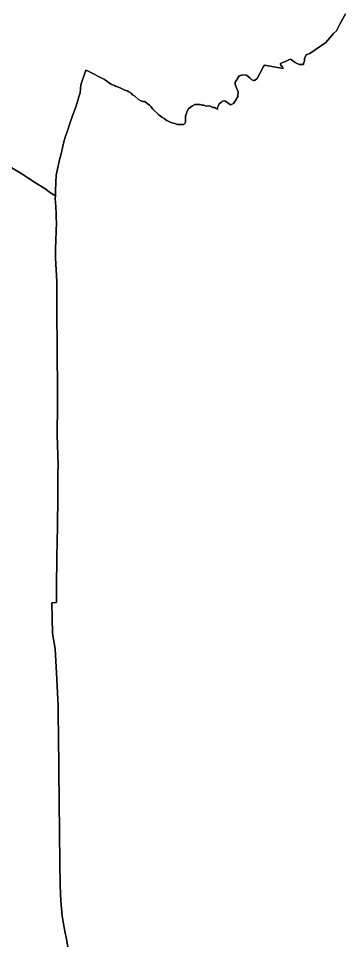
# Model space of a CAD drawing. Header units: inches. Extents: x 130170 to 284068, y 377793 to 804530.
# Drawn here: x 178830 to 179902, y 614712 to 617751 of the extents above; entities that cross this region are included whole.
import ezdxf

# ---------------------------------------------------------------- set-up
doc = ezdxf.new("R2010")
doc.units = ezdxf.units.IN
doc.header["$MEASUREMENT"] = 0
doc.layers.add('muni_il', color=7, linetype='Continuous')

msp = doc.modelspace()

# ---------------------------------------------------------------- linework, layer by layer
at = {"layer": 'muni_il'}
for points in [[(179901.5, 617765.9), (179888.1, 617742.1), (179882.8, 617732.7), (179872.3, 617710.6), (179861.8, 617701.5), (179837.7, 617672.5), (179784.9, 617636.2), (179773.2, 617631.6), (179768.1, 617622.2), (179767.6, 617621.2), (179767.4, 617612.6), (179764.5, 617603.4), (179763.5, 617600.2), (179755.6, 617599.9), (179749.9, 617599.8), (179736.4, 617606.9), (179721.9, 617617.4), (179716.4, 617614.9), (179705.3, 617609.8), (179693.5, 617605.1), (179688.4, 617602.9), (179688.7, 617602), (179690.2, 617596.9), (179694.2, 617593.1), (179694.8, 617591.9), (179697.6, 617587.4), (179636.1, 617598.1), (179633.3, 617593.1), (179612.6, 617553.9), (179610.9, 617552.8), (179603.4, 617547.4), (179601.7, 617547.7), (179594.5, 617549.6), (179589.5, 617555.3), (179577.2, 617564.9), (179563.6, 617566.3), (179561.5, 617565.6), (179553.5, 617563), (179546.3, 617552.3), (179545, 617550.1), (179541.6, 617544.7), (179540.1, 617542.2), (179539.7, 617534.4), (179544, 617523.2), (179550.2, 617510.8), (179548.8, 617495.2), (179541.3, 617481.8), (179534.2, 617472.9), (179524.4, 617467.9), (179515.9, 617474.6), (179506.5, 617481.6), (179498.8, 617480.1), (179495.3, 617477.3), (179488, 617471.4), (179485.5, 617466.3), (179482.5, 617459.8), (179482.1, 617452.3), (179480.2, 617455.2), (179476, 617457.2), (179472.2, 617458.9), (179467.1, 617458.8), (179462.4, 617461.3), (179457.6, 617463.5), (179451.8, 617464.6), (179446.8, 617463.2), (179441.2, 617465), (179437.3, 617466.6), (179431.4, 617467.3), (179425, 617469.4), (179418.3, 617469.4), (179407.5, 617468.9), (179400.6, 617465.2), (179394.2, 617460.9), (179387.6, 617454.6), (179383.1, 617447.2), (179377.4, 617431), (179377.8, 617424.2), (179377.2, 617411.4), (179377, 617411.4), (179375.5, 617406.5), (179371.8, 617403.6), (179363.9, 617403.4), (179355.3, 617403.2), (179350.8, 617404.1), (179341.8, 617406.4), (179332.4, 617409.3), (179324.7, 617412.3), (179315.6, 617416.6), (179307.6, 617423), (179299.9, 617427.6), (179290.3, 617435.1), (179284, 617441.1), (179274.4, 617450), (179269.5, 617454.7), (179264.6, 617461), (179258.9, 617466.6), (179252, 617471.9), (179243.7, 617478.5), (179237, 617478.5), (179231.2, 617481.5), (179223.7, 617485.4), (179210.9, 617496.5), (179204.1, 617500.8), (179199.1, 617506), (179192.1, 617510.5), (179185.6, 617513.5), (179178.1, 617516.4), (179172.2, 617519.4), (179164.9, 617522.8), (179157.3, 617526), (179148.4, 617529), (179144.5, 617530.8), (179141.8, 617532.1), (179134.7, 617534.5), (179130.3, 617537.8), (179124.4, 617541.4), (179117.9, 617546.9), (179112.2, 617550.8), (179058.3, 617577.8), (179050.1, 617581.9), (179033.8, 617534), (179032.5, 617507.1), (179028, 617493.8), (179024.7, 617482.6), (179016.9, 617458.4), (179007.8, 617435), (178999.3, 617410.7), (178991.4, 617386.4), (178983.4, 617362.1), (178976.1, 617337.8), (178970.5, 617312.1), (178964.8, 617288.2), (178962.2, 617277.8), (178958.6, 617263.1), (178953.2, 617237.9), (178952.5, 617213.9), (178952.5, 617212.4), (178951.5, 617186.4), (178950.7, 617169.9), (178932.1, 617182.4), (178919, 617191.3), (178885.8, 617212.9), (178860.8, 617228.9), (178840.4, 617241.8), (178830.1, 617248.2), (178785.9, 617275.1)], [(178991.2, 614710.9), (178986.8, 614735.6), (178981.7, 614761.2), (178977.6, 614785.9), (178973.5, 614810.6), (178970.8, 614836.1), (178968.7, 614860.8), (178966.2, 614911.5), (178964.9, 614986.6), (178964.3, 615085.4), (178963.3, 615187.8), (178962.5, 615286.4), (178962, 615312.5), (178960.6, 615385.4), (178960.8, 615426.2), (178960.5, 615444.3), (178959.9, 615485.1), (178959.9, 615498.5), (178956, 615587), (178949.8, 615686.6), (178941.5, 615736.9), (178939.8, 615787.4), (178939.7, 615837.2), (178954.6, 615837.9), (178954.4, 615887.7), (178955.8, 615986.8), (178958, 616087), (178958.9, 616186.8), (178958.9, 616255.8), (178959.1, 616264.4), (178959.1, 616264.4), (178960, 616286.9), (178957.2, 616386.8), (178957.8, 616487.1), (178957.6, 616560.2), (178957.3, 616586.4), (178957.1, 616608.5), (178956.5, 616686.2), (178955.7, 616777.9), (178955.8, 616788.4), (178955.5, 616833.4), (178955.4, 616852.3), (178955.2, 616889.3), (178951.2, 616965.7), (178951.5, 616973), (178951.6, 616985.5), (178951.7, 616990.5), (178952.7, 617029.7), (178953.3, 617051.3), (178954.2, 617085.8), (178953.8, 617092.8), (178953.1, 617110.6), (178952.1, 617135.6), (178950.3, 617161.1), (178950.7, 617169.9), (178951.5, 617186.4), (178952.5, 617212.4), (178952.5, 617213.9), (178953.2, 617237.9), (178958.6, 617263.1), (178962.2, 617277.8), (178964.8, 617288.2), (178970.5, 617312.1), (178976.1, 617337.8), (178983.4, 617362.1), (178991.4, 617386.4), (178999.3, 617410.7), (179007.8, 617435), (179016.9, 617458.4), (179024.7, 617482.6), (179028, 617493.8), (179032.5, 617507.1), (179033.8, 617534), (179050.1, 617581.9), (179058.3, 617577.8), (179112.2, 617550.8), (179117.9, 617546.9), (179124.4, 617541.4), (179130.3, 617537.8), (179134.7, 617534.5), (179141.8, 617532.1), (179144.5, 617530.8), (179148.4, 617529), (179157.3, 617526), (179164.9, 617522.8), (179172.2, 617519.4), (179178.1, 617516.4), (179185.6, 617513.5), (179192.1, 617510.5), (179199.1, 617506), (179204.1, 617500.8), (179210.9, 617496.5), (179223.7, 617485.4), (179231.2, 617481.5), (179237, 617478.5), (179243.7, 617478.5), (179252, 617471.9), (179258.9, 617466.6), (179264.6, 617461), (179269.5, 617454.7), (179274.4, 617450), (179284, 617441.1), (179290.3, 617435.1), (179299.9, 617427.6), (179307.6, 617423), (179315.6, 617416.6), (179324.7, 617412.3), (179332.4, 617409.3), (179341.8, 617406.4), (179350.8, 617404.1), (179355.3, 617403.2), (179363.9, 617403.4), (179371.8, 617403.6), (179375.5, 617406.5), (179377, 617411.4), (179377.2, 617411.4), (179377.8, 617424.2), (179377.4, 617431), (179383.1, 617447.2), (179387.6, 617454.6), (179394.2, 617460.9), (179400.6, 617465.2), (179407.5, 617468.9), (179418.3, 617469.4), (179425, 617469.4), (179431.4, 617467.3), (179437.3, 617466.6), (179441.2, 617465), (179446.8, 617463.2), (179451.8, 617464.6), (179457.6, 617463.5), (179462.4, 617461.3), (179467.1, 617458.8), (179472.2, 617458.9), (179476, 617457.2), (179480.2, 617455.2), (179482.1, 617452.3), (179482.5, 617459.8), (179485.5, 617466.3), (179488, 617471.4), (179495.3, 617477.3), (179498.8, 617480.1), (179506.5, 617481.6), (179515.9, 617474.6), (179524.4, 617467.9), (179534.2, 617472.9), (179541.3, 617481.8), (179548.8, 617495.2), (179550.2, 617510.8), (179544, 617523.2), (179539.7, 617534.4), (179540.1, 617542.2), (179541.6, 617544.7), (179545, 617550.1), (179546.3, 617552.3), (179553.5, 617563), (179561.5, 617565.6), (179563.6, 617566.3), (179577.2, 617564.9), (179589.5, 617555.3), (179594.5, 617549.6), (179601.7, 617547.7), (179603.4, 617547.4), (179610.9, 617552.8), (179612.6, 617553.9), (179633.3, 617593.1), (179636.1, 617598.1), (179697.6, 617587.4), (179694.8, 617591.9), (179694.2, 617593.1), (179690.2, 617596.9), (179688.7, 617602), (179688.4, 617602.9), (179693.5, 617605.1), (179705.3, 617609.8), (179716.4, 617614.9), (179721.9, 617617.4), (179736.4, 617606.9), (179749.9, 617599.8), (179755.6, 617599.9), (179763.5, 617600.2), (179764.5, 617603.4), (179767.4, 617612.6), (179767.6, 617621.2), (179768.1, 617622.2), (179773.2, 617631.6), (179784.9, 617636.2), (179837.7, 617672.5), (179861.8, 617701.5), (179872.3, 617710.6), (179882.8, 617732.7), (179888.1, 617742.1), (179901.5, 617765.9)], [(178785.9, 617275.1), (178830.1, 617248.2), (178840.4, 617241.8), (178860.8, 617228.9), (178885.8, 617212.9), (178919, 617191.3), (178932.1, 617182.4), (178950.7, 617169.9), (178950.7, 617169.9), (178950.3, 617161.1), (178952.1, 617135.6), (178953.1, 617110.6), (178953.8, 617092.8), (178954.2, 617085.8), (178953.3, 617051.3), (178952.7, 617029.7), (178951.7, 616990.5), (178951.6, 616985.5), (178951.5, 616973), (178951.2, 616965.7), (178955.2, 616889.3), (178955.4, 616852.3), (178955.5, 616833.4), (178955.8, 616788.4), (178955.7, 616777.9), (178956.5, 616686.2), (178957.1, 616608.5), (178957.3, 616586.4), (178957.6, 616560.2), (178957.8, 616487.1), (178957.2, 616386.8), (178960, 616286.9), (178959.1, 616264.4), (178959.1, 616264.4), (178958.9, 616255.8), (178958.9, 616186.8), (178958, 616087), (178955.8, 615986.8), (178954.4, 615887.7), (178954.6, 615837.9), (178939.7, 615837.2), (178939.8, 615787.4), (178941.5, 615736.9), (178949.8, 615686.6), (178956, 615587), (178959.9, 615498.5), (178959.9, 615485.1), (178960.5, 615444.3), (178960.8, 615426.2), (178960.6, 615385.4), (178962, 615312.5), (178962.5, 615286.4), (178963.3, 615187.8), (178964.3, 615085.4), (178964.9, 614986.6), (178966.2, 614911.5), (178968.7, 614860.8), (178970.8, 614836.1), (178973.5, 614810.6), (178977.6, 614785.9), (178981.7, 614761.2), (178986.8, 614735.6), (178991.2, 614710.9)]]:
    msp.add_lwpolyline(points, dxfattribs=at)

doc.saveas('drawing.dxf')
